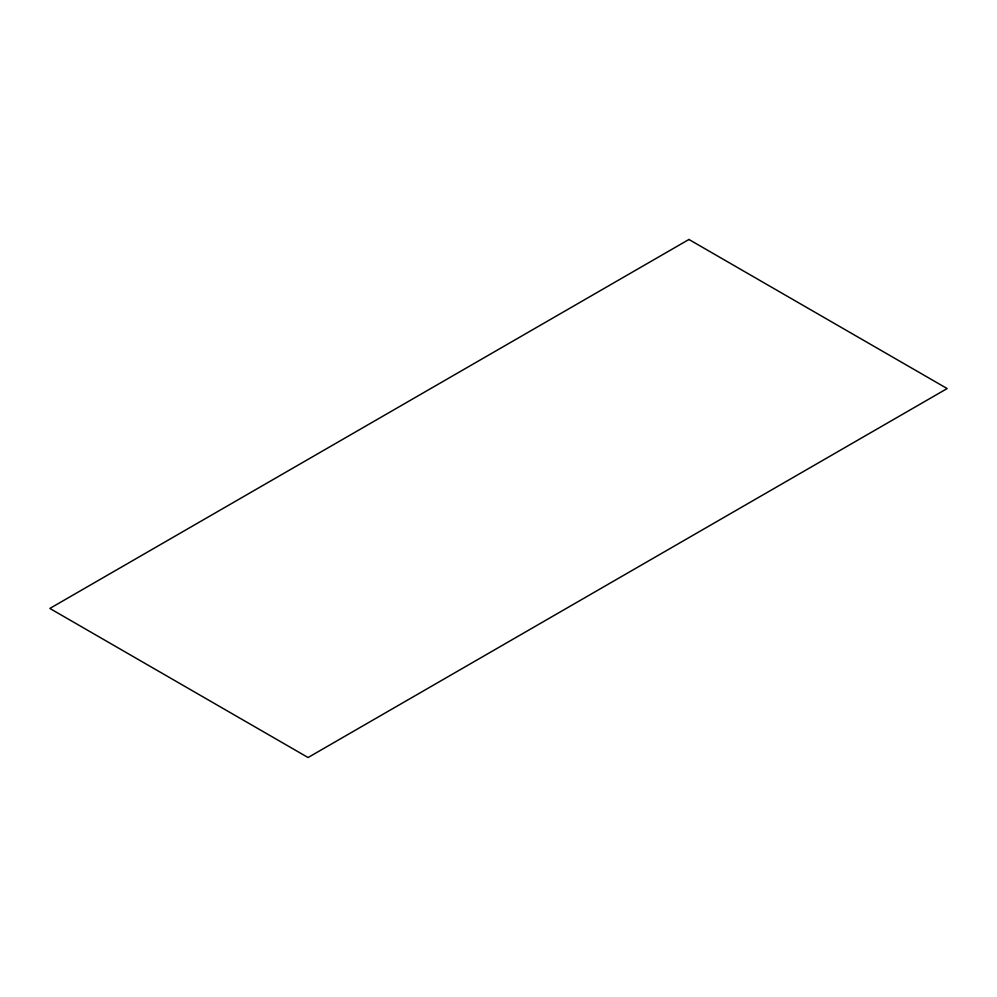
<?xml version="1.0" encoding="UTF-8"?>
<svg xmlns="http://www.w3.org/2000/svg" width="997" height="997" viewBox="0 0 997 997"><rect width="100%" height="100%" fill="white"/><g stroke="black" fill="none" stroke-linecap="round" stroke-linejoin="round"><path stroke-width="1.5" d="M688.939 239.479L49.85 608.444L308.061 757.521L947.15 388.556L688.939 239.479"/></g></svg>
